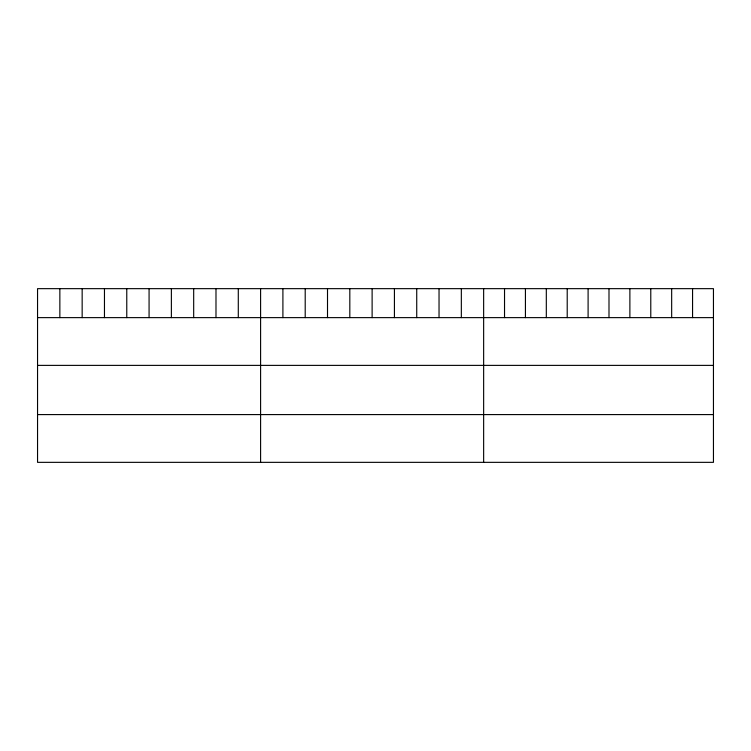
<?xml version="1.0" encoding="UTF-8"?>
<svg xmlns="http://www.w3.org/2000/svg" width="751" height="751" viewBox="0 0 751 751"><rect width="100%" height="100%" fill="white"/><g stroke="black" fill="none" stroke-linecap="round" stroke-linejoin="round"><path stroke-width="1.13" d="M713.45 317.626L713.45 462.344L37.55 462.344L37.55 288.656L713.45 288.656L713.45 317.626L37.55 317.626M37.55 365.38L713.45 365.38M37.55 414.59L713.45 414.59M692.563 288.656L692.563 317.626M671.666 288.656L671.666 317.626M650.779 288.656L650.779 317.626M629.882 288.656L629.882 317.626M608.995 288.656L608.995 317.626M588.099 288.656L588.099 317.626M567.212 288.656L567.212 317.626M546.315 288.656L546.315 317.626M525.428 288.656L525.428 317.626M504.531 288.656L504.531 317.626M483.644 288.656L483.644 462.344M461.339 288.656L461.339 317.626M439.035 288.656L439.035 317.626M416.73 288.656L416.73 317.626M394.425 288.656L394.425 317.626M372.12 288.656L372.12 317.626M349.816 288.656L349.816 317.626M327.511 288.656L327.511 317.626M305.206 288.656L305.206 317.626M282.902 288.656L282.902 317.626M260.597 288.656L260.597 462.344M238.292 288.656L238.292 317.626M215.988 288.656L215.988 317.626M193.683 288.656L193.683 317.626M171.378 288.656L171.378 317.626M149.073 288.656L149.073 317.626M126.769 288.656L126.769 317.626M104.464 288.656L104.464 317.626M82.159 288.656L82.159 317.626M59.855 288.656L59.855 317.626"/></g></svg>
